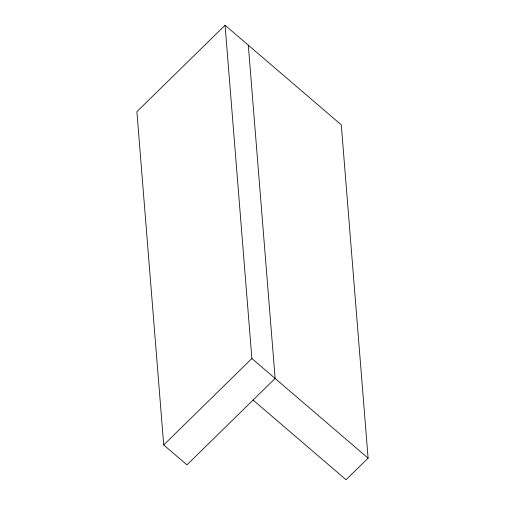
<?xml version="1.0" encoding="UTF-8"?>
<svg xmlns="http://www.w3.org/2000/svg" width="505" height="505" viewBox="0 0 505 505"><rect width="100%" height="100%" fill="white"/><g stroke="black" fill="none" stroke-linecap="round" stroke-linejoin="round"><path stroke-width="0.76" d="M253.087 400.055L346.058 479.75L368.107 458.149L341.292 124.868L225.072 25.25L136.893 111.668L163.708 444.943L186.951 464.871L275.13 378.453L248.315 45.172M163.708 444.943L251.888 358.531L225.072 25.25M251.888 358.531L368.107 458.149"/></g></svg>
